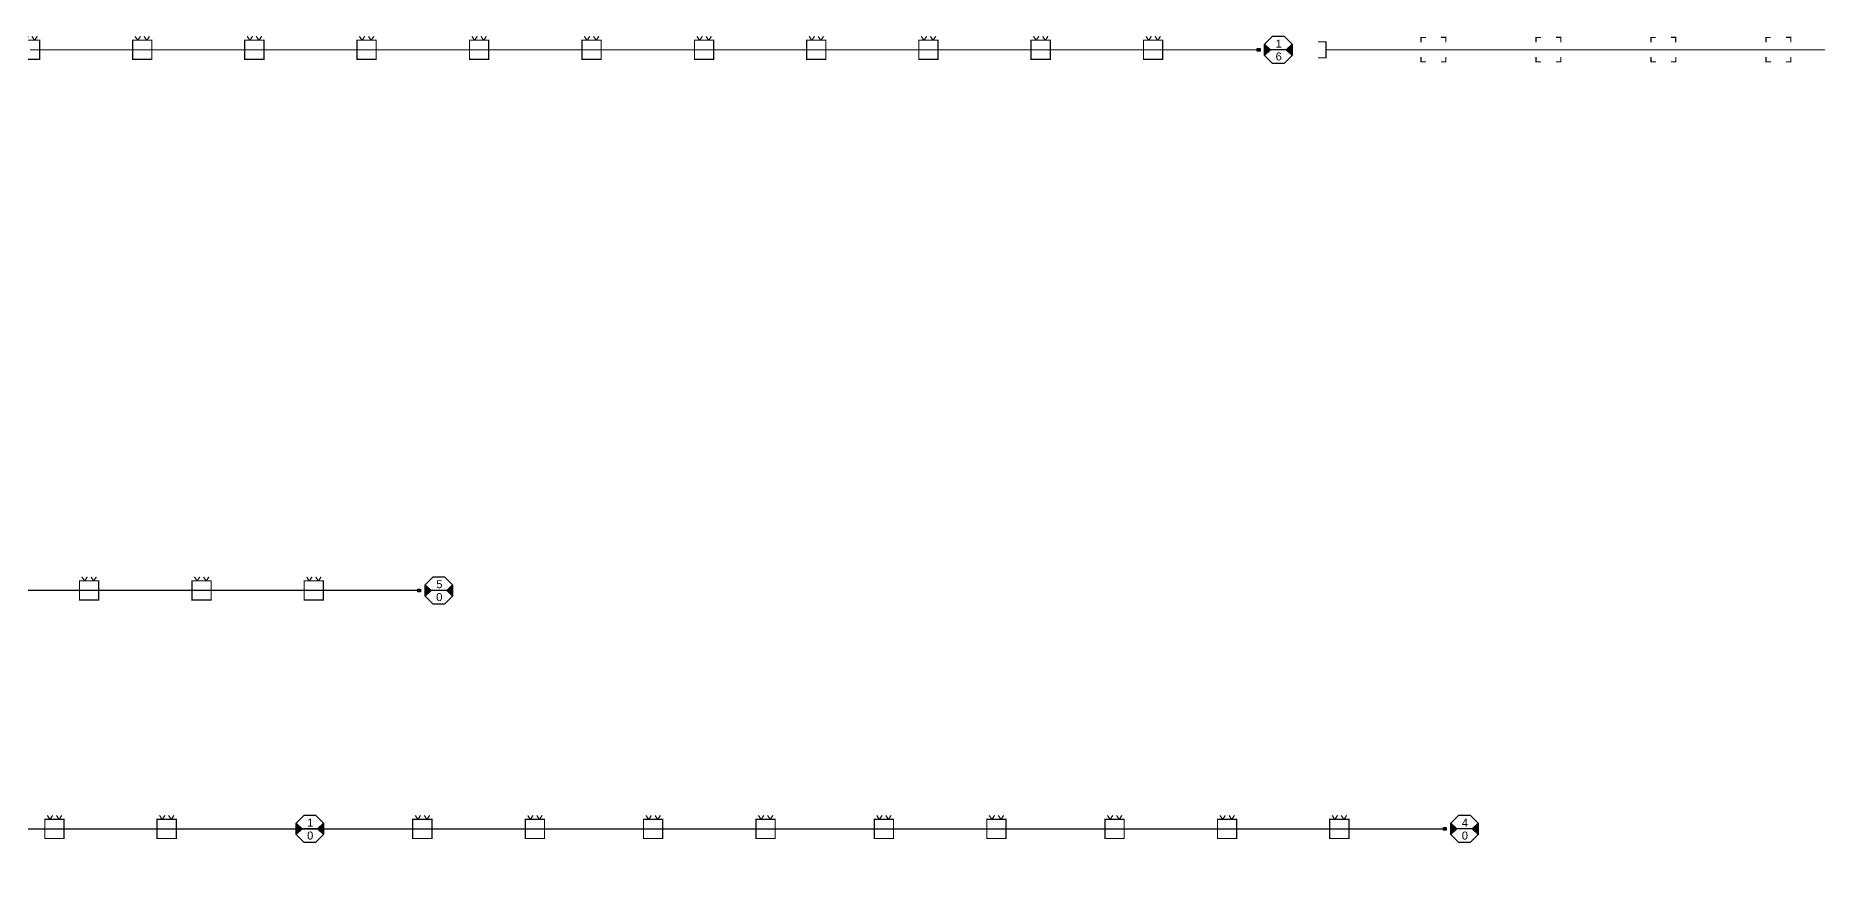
# Model space of a CAD drawing. Header units: millimetres. Extents: x -8 to 2215, y -1075 to 4.
# Drawn here: x 975.6 to 1420.9, y -847.8 to -639.3 of the extents above; entities that cross this region are included whole.
import ezdxf
from ezdxf.enums import TextEntityAlignment as Align

# ---------------------------------------------------------------- set-up
doc = ezdxf.new("R2010")
doc.units = ezdxf.units.MM
for name, color, linetype in [('2 - 012Fo Aerien', 4, '12Fo AERIEN'), ('2 - 024Fo Aerien', 110, '24Fo AERIEN'), ('BPEFACADE', 7, 'Continuous'), ('PBO-POT', 5, 'Continuous'), ('PBOPOT', 7, 'Continuous'), ('PDTCHB', 7, 'Continuous'), ('PDTPOT', 7, 'Continuous')]:
    doc.layers.add(name, color=color, linetype=linetype)
doc.styles.add('arial', font='Arial')
doc.styles.get("Standard").update_dxf_attribs({"font": 'Arial'})
doc.linetypes.add('12Fo AERIEN', pattern='A,4,[131,Arial,S=1,R=0,X=0,Y=-1],4,-0.5,["12Fo",Standard,S=1,R=0,X=0,Y=-0.5],-3.65', length=12.15)
doc.linetypes.add('24Fo AERIEN', pattern='A,4,[131,Arial,S=1,R=0,X=0,Y=-1],4,-0.5,["24Fo",Standard,S=1,R=0,X=0,Y=-0.5],-3.65', length=12.15)

# ---------------------------------------------------------------- blocks, each defined once
blk = doc.blocks.new('PBOPOT')
for points in [[(-3.426679, -1.42879), (-1.95254, -5e-06), (-3.426679, 1.42881)], [(3.426691, 1.42881), (1.952552, -5e-06), (3.426691, -1.42879)]]:
    blk.add_hatch(color=256).paths.add_polyline_path(points)
at = {"flags": 128}
blk.add_lwpolyline([(1.426691, 3.42881), (3.426691, 1.42881), (3.426691, -1.42879), (1.426691, -3.42879), (-1.426679, -3.42879), (-3.426679, -1.42879), (-3.426679, 1.42881), (-1.426679, 3.42881)], close=True, dxfattribs=at)
for points in [[(-3.426679, -1.42879), (-1.95254, -5e-06), (-3.426679, 1.42881)], [(1.952552, -5e-06), (-1.952552, 5e-06)], [(3.426691, -1.42879), (1.952552, -5e-06), (3.426691, 1.42881)]]:
    blk.add_lwpolyline(points, dxfattribs=at)
at = {"color": 0}
blk.add_attdef('NOE_NUM', text='', height=2, dxfattribs=at).set_placement((0.001141784766661, 8.271365), align=Align.MIDDLE_CENTER)
at = {"color": 0, "style": 'arial'}
for tag, p in [('NOE_NBLR', (0.0969086594349919, 1.557347)), ('NOE_NBEPIS', (0.0848216859684729, -1.659103))]:
    blk.add_attdef(tag, text='', height=2, dxfattribs=at).set_placement(p, align=Align.MIDDLE_CENTER)
at = {"flags": 1}
for tag, p in [('ADR_VILLE', (-0.1768844440455752, -8.610899999999999)), ('NOE_USAGE', (-0.0027624275011708, -6.6109)), ('ADR_VOIE', (-0.0969866524114251, -8.110899999999999)), ('MAT_CAPA', (-0.0278007986577182, -5.6109)), ('NOE_TYPE', (-0.0390622739191511, -5.1109)), ('ADR_NUM', (0.0294883948805995, -7.6109)), ('MAT_REF', (-0.0290025717184331, -4.6109)), ('.', (0.0511793784922741, -7.1109)), ('INF_NATURE', (-0.0913168354924303, -11.6109)), ('INF_PROPRI', (-0.099462566411737, -12.1109)), ('ADR_INSEE', (-0.0688707725924773, -9.610899999999999)), ('ADR_CPLT', (-0.0620635195879506, -9.110899999999999)), ('SEC_NUM', (0.0176129196191666, -11.1109)), ('ADR_CP', (-0.0066411563914469, -10.1109))]:
    blk.add_attdef(tag, text='', height=0.3, dxfattribs=at).set_placement(p, align=Align.MIDDLE_CENTER)
blk.add_attdef('NOE_POSE', text='', height=0.3, dxfattribs=at).set_placement((-1.134931, -6.060909), align=Align.MIDDLE_LEFT)
blk.add_attdef('INF_NUM', text='', height=0.3, dxfattribs=at).set_placement((0.9534980501014515, -10.550998), align=Align.MIDDLE_RIGHT)
blk = doc.blocks.new('BLKSYN.327')
at = {"layer": 'PBO-POT', "linetype": 'ByBlock'}
ref = blk.add_blockref('PBOPOT', (0, 0), dxfattribs=at)
ref.add_attrib('NOE_NBLR', '1', dxfattribs={"layer": '0', "height": 2, "style": 'arial'}).set_placement((0.0969086594349919, 1.557347), align=Align.MIDDLE_CENTER)
ref.add_attrib('NOE_NBEPIS', '6', dxfattribs={"layer": '0', "height": 2, "style": 'arial'}).set_placement((0.0848216859684729, -1.659103), align=Align.MIDDLE_CENTER)
blk = doc.blocks.new('BLKSYN.147')
at = {"layer": 'PBO-POT', "linetype": 'ByBlock'}
ref = blk.add_blockref('PBOPOT', (0, 0), dxfattribs=at)
ref.add_attrib('NOE_NBLR', '5', dxfattribs={"layer": '0', "height": 2, "style": 'arial'}).set_placement((0.0969086594349919, 1.557347), align=Align.MIDDLE_CENTER)
ref.add_attrib('NOE_NBEPIS', '0', dxfattribs={"layer": '0', "height": 2, "style": 'arial'}).set_placement((0.0848216859684729, -1.659103), align=Align.MIDDLE_CENTER)
blk = doc.blocks.new('BLKSYN.158')
at = {"layer": 'PBO-POT', "linetype": 'ByBlock'}
ref = blk.add_blockref('PBOPOT', (0, 0), dxfattribs=at)
ref.add_attrib('NOE_NBLR', '1', dxfattribs={"layer": '0', "height": 2, "style": 'arial'}).set_placement((0.0969086594349919, 1.557347), align=Align.MIDDLE_CENTER)
ref.add_attrib('NOE_NBEPIS', '0', dxfattribs={"layer": '0', "height": 2, "style": 'arial'}).set_placement((0.0848216859684729, -1.659103), align=Align.MIDDLE_CENTER)
blk = doc.blocks.new('BLKSYN.169')
at = {"layer": 'PBO-POT', "linetype": 'ByBlock'}
ref = blk.add_blockref('PBOPOT', (0, 0), dxfattribs=at)
ref.add_attrib('NOE_NBLR', '4', dxfattribs={"layer": '0', "height": 2, "style": 'arial'}).set_placement((0.0969086594349919, 1.557347), align=Align.MIDDLE_CENTER)
ref.add_attrib('NOE_NBEPIS', '0', dxfattribs={"layer": '0', "height": 2, "style": 'arial'}).set_placement((0.0848216859684729, -1.659103), align=Align.MIDDLE_CENTER)
blk = doc.blocks.new('PDTPOT')
at = {"linetype": 'Continuous', "const_width": 0.3, "elevation": 1, "flags": 128}
blk.add_lwpolyline([(2.4, 2.4), (-2.4, 2.4), (-2.4, -2.4), (2.4, -2.4)], close=True, dxfattribs=at)
at = {"layer": 'BPEFACADE', "linetype": 'Continuous', "const_width": 0.3, "flags": 128}
for points in [[(-1.137556, 2.383611), (-1.790016, 3.383611)], [(-1.092005, 2.400302), (-0.442005, 3.400302)], [(1.134329, 2.379481), (0.481869, 3.379481)], [(1.179879, 2.396172), (1.829879, 3.396172)]]:
    blk.add_lwpolyline(points, dxfattribs=at)
blk = doc.blocks.new('BLKSYN.151')
at = {"layer": 'PDTPOT', "linetype": 'ByBlock'}
blk.add_blockref('PDTPOT', (0, 0), dxfattribs=at)
blk = doc.blocks.new('BLKSYN.152')
at = {"layer": 'PDTPOT', "linetype": 'ByBlock'}
blk.add_blockref('PDTPOT', (0, 0), dxfattribs=at)
blk = doc.blocks.new('BLKSYN.153')
at = {"layer": 'PDTPOT', "linetype": 'ByBlock'}
blk.add_blockref('PDTPOT', (0, 0), dxfattribs=at)
blk = doc.blocks.new('BLKSYN.167')
at = {"layer": 'PDTPOT', "linetype": 'ByBlock'}
blk.add_blockref('PDTPOT', (0, 0), dxfattribs=at)
blk = doc.blocks.new('BLKSYN.168')
at = {"layer": 'PDTPOT', "linetype": 'ByBlock'}
blk.add_blockref('PDTPOT', (0, 0), dxfattribs=at)
blk = doc.blocks.new('BLKSYN.170')
at = {"layer": 'PBOPOT', "linetype": 'ByBlock'}
blk.add_blockref('PDTPOT', (0, 0), dxfattribs=at)
blk = doc.blocks.new('BLKSYN.171')
at = {"layer": 'PDTPOT', "linetype": 'ByBlock'}
blk.add_blockref('PDTPOT', (0, 0), dxfattribs=at)
blk = doc.blocks.new('BLKSYN.172')
at = {"layer": 'PDTPOT', "linetype": 'ByBlock'}
blk.add_blockref('PDTPOT', (0, 0), dxfattribs=at)
blk = doc.blocks.new('BLKSYN.173')
at = {"layer": 'PDTPOT', "linetype": 'ByBlock'}
blk.add_blockref('PDTPOT', (0, 0), dxfattribs=at)
blk = doc.blocks.new('BLKSYN.174')
at = {"layer": 'PDTPOT', "linetype": 'ByBlock'}
blk.add_blockref('PDTPOT', (0, 0), dxfattribs=at)
blk = doc.blocks.new('BLKSYN.175')
at = {"layer": 'PDTPOT', "linetype": 'ByBlock'}
blk.add_blockref('PDTPOT', (0, 0), dxfattribs=at)
blk = doc.blocks.new('BLKSYN.176')
at = {"layer": 'PDTPOT', "linetype": 'ByBlock'}
blk.add_blockref('PDTPOT', (0, 0), dxfattribs=at)
blk = doc.blocks.new('BLKSYN.177')
at = {"layer": 'PDTPOT', "linetype": 'ByBlock'}
blk.add_blockref('PDTPOT', (0, 0), dxfattribs=at)
blk = doc.blocks.new('BLKSYN.178')
at = {"layer": 'PDTPOT', "linetype": 'ByBlock'}
blk.add_blockref('PDTPOT', (0, 0), dxfattribs=at)
blk = doc.blocks.new('BLKSYN.328')
at = {"layer": 'PBOPOT', "linetype": 'ByBlock'}
blk.add_blockref('PDTPOT', (0, 0), dxfattribs=at)
blk = doc.blocks.new('BLKSYN.329')
at = {"layer": 'PDTPOT', "linetype": 'ByBlock'}
blk.add_blockref('PDTPOT', (0, 0), dxfattribs=at)
blk = doc.blocks.new('BLKSYN.330')
at = {"layer": 'PDTPOT', "linetype": 'ByBlock'}
blk.add_blockref('PDTPOT', (0, 0), dxfattribs=at)
blk = doc.blocks.new('BLKSYN.331')
at = {"layer": 'PDTPOT', "linetype": 'ByBlock'}
blk.add_blockref('PDTPOT', (0, 0), dxfattribs=at)
blk = doc.blocks.new('BLKSYN.332')
at = {"layer": 'PDTPOT', "linetype": 'ByBlock'}
blk.add_blockref('PDTPOT', (0, 0), dxfattribs=at)
blk = doc.blocks.new('BLKSYN.333')
at = {"layer": 'PDTPOT', "linetype": 'ByBlock'}
blk.add_blockref('PDTPOT', (0, 0), dxfattribs=at)
blk = doc.blocks.new('BLKSYN.334')
at = {"layer": 'PDTPOT', "linetype": 'ByBlock'}
blk.add_blockref('PDTPOT', (0, 0), dxfattribs=at)
blk = doc.blocks.new('BLKSYN.335')
at = {"layer": 'PDTPOT', "linetype": 'ByBlock'}
blk.add_blockref('PDTPOT', (0, 0), dxfattribs=at)
blk = doc.blocks.new('BLKSYN.336')
at = {"layer": 'PDTPOT', "linetype": 'ByBlock'}
blk.add_blockref('PDTPOT', (0, 0), dxfattribs=at)
blk = doc.blocks.new('BLKSYN.337')
at = {"layer": 'PDTPOT', "linetype": 'ByBlock'}
blk.add_blockref('PDTPOT', (0, 0), dxfattribs=at)
blk = doc.blocks.new('BLKSYN.338')
at = {"layer": 'PDTPOT', "linetype": 'ByBlock'}
blk.add_blockref('PDTPOT', (0, 0), dxfattribs=at)
blk = doc.blocks.new('PDTCHB')
at = {"layer": 'BPEFACADE', "color": 7, "linetype": 'Continuous', "const_width": 0.3, "flags": 128}
for points in [[(-3.109863, 1.852839), (-3.109985, 3.09603), (-1.890085, 3.09603)], [(3.09515, 1.854033), (3.095272, 3.097224), (1.875372, 3.097224)], [(-1.866312, -3.016638), (-3.109503, -3.016961), (-3.1097, -1.797061)], [(3.097978, -1.776809), (3.097978, -3.02), (1.872531, -3.02)]]:
    blk.add_lwpolyline(points, dxfattribs=at)
blk = doc.blocks.new('BLKSYN.310')
at = {"layer": 'PBOPOT', "linetype": 'ByBlock'}
blk.add_blockref('PDTCHB', (0, 0), dxfattribs=at)
blk = doc.blocks.new('BLKSYN.311')
at = {"layer": 'PDTCHB', "linetype": 'ByBlock'}
blk.add_blockref('PDTCHB', (0, 0), dxfattribs=at)
blk = doc.blocks.new('BLKSYN.312')
at = {"layer": 'PDTCHB', "linetype": 'ByBlock'}
blk.add_blockref('PDTCHB', (0, 0), dxfattribs=at)
blk = doc.blocks.new('BLKSYN.313')
at = {"layer": 'PDTCHB', "linetype": 'ByBlock'}
blk.add_blockref('PDTCHB', (0, 0), dxfattribs=at)

msp = doc.modelspace()

# ---------------------------------------------------------------- hatches: boundary and pattern name
at = {"layer": '2 - 012Fo Aerien', "linetype": 'ByBlock'}
for points in [[(1280.94360091335, -643.1983065397221), (1280.94360091335, -642.4983065397221), (1281.64360091335, -642.4983065397221), (1281.64360091335, -643.1983065397221)], [(1327.472173854695, -838.0091852661152), (1327.472173854695, -837.3091852661152), (1328.172173854694, -837.3091852661152), (1328.172173854694, -838.0091852661152)]]:
    msp.add_hatch(color=256, dxfattribs=at).paths.add_polyline_path(points)
at = {"layer": '2 - 024Fo Aerien', "linetype": 'ByBlock'}
msp.add_hatch(color=256, dxfattribs=at).paths.add_polyline_path([(1071.150594526561, -778.3750039019823), (1071.150594526561, -777.6750039019822), (1071.850594526561, -777.6750039019822), (1071.850594526561, -778.3750039019823)])

# ---------------------------------------------------------------- linework, layer by layer
at = {"layer": '2 - 012Fo Aerien', "linetype": 'ByBlock', "const_width": 0.3, "flags": 128}
for points in [[(1296.14697091335, -640.8483065397221), (1298.14697091335, -640.8483065397221), (1298.14697091335, -644.8483065397221), (1296.14697091335, -644.8483065397221)], [(974.2116591519972, -642.8483065397221), (1002.251662290868, -642.8483065397221)], [(1002.251662290868, -642.8483065397221), (1030.291665429739, -642.8483065397221)], [(1030.291665429739, -642.8483065397221), (1058.33166856861, -642.8483065397221)], [(1058.33166856861, -642.8483065397221), (1086.452208620232, -642.8483065397221)], [(1086.452208620232, -642.8483065397221), (1114.572748671855, -642.8483065397221)], [(1114.572748671855, -642.8483065397221), (1142.693288723478, -642.8483065397221)], [(1142.693288723478, -642.8483065397221), (1170.733291862348, -642.8483065397221)], [(1170.733291862348, -642.8483065397221), (1198.772046366913, -642.8483065397221)], [(1198.772046366913, -642.8483065397221), (1226.810800871478, -642.8483065397221)], [(1226.810800871478, -642.8483065397221), (1254.9313409231, -642.8483065397221)], [(1254.9313409231, -642.8483065397221), (1281.29360091335, -642.8483065397221)], [(1298.14697091335, -642.8483065397221), (1324.998094412139, -642.8483065397221)], [(1324.998094412139, -642.8483065397221), (1353.725846805029, -642.8483065397221)], [(1353.725846805029, -642.8483065397221), (1382.453599197919, -642.8483065397221)], [(1382.453599197919, -642.8483065397221), (1411.19758383679, -642.8483065397221)], [(1411.19758383679, -642.8483065397221), (1439.973096491893, -642.8483065397221)], [(952.4830290951417, -837.6591852661152), (980.3348006123487, -837.6591852661152)], [(980.3348006123487, -837.6591852661152), (1008.373555116913, -837.6591852661152)], [(1008.373555116913, -837.6591852661152), (1044.158087630326, -837.6591852661152)], [(1044.158087630326, -837.6591852661152), (1072.278627681949, -837.6591852661152)], [(1072.278627681949, -837.6591852661152), (1100.399167733571, -837.6591852661152)], [(1100.399167733571, -837.6591852661152), (1129.952624890718, -837.6591852661152)], [(1129.952624890718, -837.6591852661152), (1158.073164942341, -837.6591852661152)], [(1158.073164942341, -837.6591852661152), (1187.626622099488, -837.6591852661152)], [(1187.626622099488, -837.6591852661152), (1215.747162151111, -837.6591852661152)], [(1215.747162151111, -837.6591852661152), (1245.300619308258, -837.6591852661152)], [(1245.300619308258, -837.6591852661152), (1273.42115935988, -837.6591852661152)], [(1273.42115935988, -837.6591852661152), (1301.459913864445, -837.6591852661152)], [(1301.459913864445, -837.6591852661152), (1327.822173854694, -837.6591852661152)]]:
    msp.add_lwpolyline(points, dxfattribs=at)
at = {"layer": '2 - 012Fo Aerien', "linetype": 'ByBlock', "flags": 128}
for points in [[(1280.94360091335, -643.1983065397221), (1280.94360091335, -642.4983065397221), (1281.64360091335, -642.4983065397221), (1281.64360091335, -643.1983065397221), (1280.94360091335, -643.1983065397221)], [(1327.472173854695, -838.0091852661152), (1327.472173854695, -837.3091852661152), (1328.172173854694, -837.3091852661152), (1328.172173854694, -838.0091852661152), (1327.472173854695, -838.0091852661152)]]:
    msp.add_lwpolyline(points, close=True, dxfattribs=at)
at = {"layer": '2 - 024Fo Aerien', "linetype": 'ByBlock', "const_width": 0.3, "flags": 128}
for points in [[(960.8572512941955, -778.0250039019822), (988.977791345818, -778.0250039019822)], [(988.977791345818, -778.0250039019822), (1017.09833139744, -778.0250039019822)], [(1017.09833139744, -778.0250039019822), (1045.138334536311, -778.0250039019822)], [(1045.138334536311, -778.0250039019822), (1071.500594526561, -778.0250039019822)]]:
    msp.add_lwpolyline(points, dxfattribs=at)
at = {"layer": '2 - 024Fo Aerien', "linetype": 'ByBlock', "flags": 128}
msp.add_lwpolyline([(1071.150594526561, -778.3750039019823), (1071.150594526561, -777.6750039019822), (1071.850594526561, -777.6750039019822), (1071.850594526561, -778.3750039019823), (1071.150594526561, -778.3750039019823)], close=True, dxfattribs=at)

# ---------------------------------------------------------------- block references
at = {"layer": 'PBO-POT', "linetype": 'ByBlock'}
for name, p in [('BLKSYN.327', (1286.22028591335, -642.8483065397221)), ('BLKSYN.147', (1076.427279526561, -778.0250039019822)), ('BLKSYN.158', (1044.158087630326, -837.6591852661152)), ('BLKSYN.169', (1332.748858854694, -837.6591852661152))]:
    msp.add_blockref(name, p, dxfattribs=at)
at = {"layer": 'PDTCHB', "linetype": 'ByBlock'}
for name, p in [('BLKSYN.310', (1324.998094412139, -642.8483065397221)), ('BLKSYN.311', (1353.725846805029, -642.8483065397221)), ('BLKSYN.312', (1382.453599197919, -642.8483065397221)), ('BLKSYN.313', (1411.19758383679, -642.8483065397221))]:
    msp.add_blockref(name, p, dxfattribs=at)
at = {"layer": 'PDTPOT', "linetype": 'ByBlock'}
for name, p in [('BLKSYN.328', (974.2116591519972, -642.8483065397221)), ('BLKSYN.329', (1002.251662290868, -642.8483065397221)), ('BLKSYN.330', (1030.291665429739, -642.8483065397221)), ('BLKSYN.331', (1058.33166856861, -642.8483065397221)), ('BLKSYN.332', (1086.452208620232, -642.8483065397221)), ('BLKSYN.333', (1114.572748671855, -642.8483065397221)), ('BLKSYN.334', (1142.693288723478, -642.8483065397221)), ('BLKSYN.335', (1170.733291862348, -642.8483065397221)), ('BLKSYN.336', (1198.772046366913, -642.8483065397221)), ('BLKSYN.337', (1226.810800871478, -642.8483065397221)), ('BLKSYN.338', (1254.9313409231, -642.8483065397221)), ('BLKSYN.151', (988.977791345818, -778.0250039019822)), ('BLKSYN.152', (1017.09833139744, -778.0250039019822)), ('BLKSYN.153', (1045.138334536311, -778.0250039019822)), ('BLKSYN.167', (980.3348006123487, -837.6591852661152)), ('BLKSYN.168', (1008.373555116913, -837.6591852661152)), ('BLKSYN.170', (1072.278627681949, -837.6591852661152)), ('BLKSYN.171', (1100.399167733571, -837.6591852661152)), ('BLKSYN.172', (1129.952624890718, -837.6591852661152)), ('BLKSYN.173', (1158.073164942341, -837.6591852661152)), ('BLKSYN.174', (1187.626622099488, -837.6591852661152)), ('BLKSYN.175', (1215.747162151111, -837.6591852661152)), ('BLKSYN.176', (1245.300619308258, -837.6591852661152)), ('BLKSYN.177', (1273.42115935988, -837.6591852661152)), ('BLKSYN.178', (1301.459913864445, -837.6591852661152))]:
    msp.add_blockref(name, p, dxfattribs=at)

doc.saveas('drawing.dxf')
